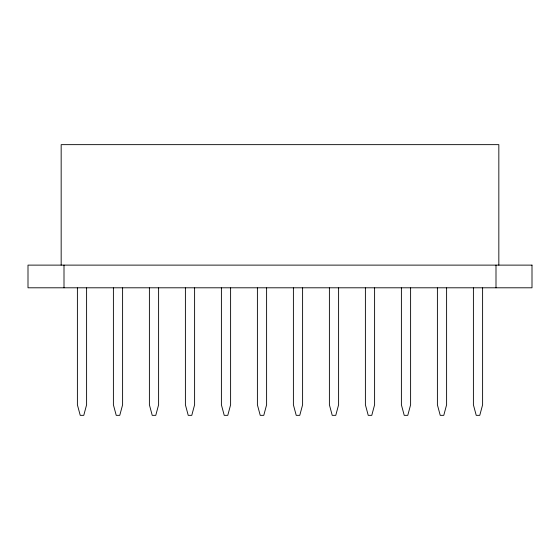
<?xml version="1.0" encoding="UTF-8"?>
<svg xmlns="http://www.w3.org/2000/svg" width="560" height="560" viewBox="0 0 560 560"><rect width="100%" height="100%" fill="white"/><g stroke="black" fill="none" stroke-linecap="round" stroke-linejoin="round"><path stroke-width="0.84" d="M498.834 265.118L498.834 144.648L61.166 144.648L61.166 265.118M495.999 265.118L495.999 287.798M482.608 287.903L482.608 404.775L479.773 415.352L476.231 415.352L473.396 404.775L473.396 287.903M446.607 287.903L446.607 404.775L443.772 415.352L440.23 415.352L437.395 404.775L437.395 287.903M410.606 287.903L410.606 404.775L407.771 415.352L404.229 415.352L401.394 404.775L401.394 287.903M374.605 287.903L374.605 404.775L371.77 415.352L368.228 415.352L365.393 404.775L365.393 287.903M338.604 287.903L338.604 404.775L335.769 415.352L332.227 415.352L329.392 404.775L329.392 287.903M302.603 287.903L302.603 404.775L299.775 415.352L296.226 415.352L293.391 404.775L293.391 287.903M266.609 287.903L266.609 404.775L263.774 415.352L260.225 415.352L257.397 404.775L257.397 287.903M230.608 287.903L230.608 404.775L227.773 415.352L224.231 415.352L221.396 404.775L221.396 287.903M194.607 287.903L194.607 404.775L191.772 415.352L188.23 415.352L185.395 404.775L185.395 287.903M158.606 287.903L158.606 404.775L155.771 415.352L152.229 415.352L149.394 404.775L149.394 287.903M122.605 287.903L122.605 404.775L119.77 415.352L116.228 415.352L113.393 404.775L113.393 287.903M86.604 287.903L86.604 404.775L83.769 415.352L80.227 415.352L77.392 404.775L77.392 287.903M64.001 265.118L64.001 287.798M532 265.118L28 265.118L28 287.798L532 287.798L532 265.118"/></g></svg>
